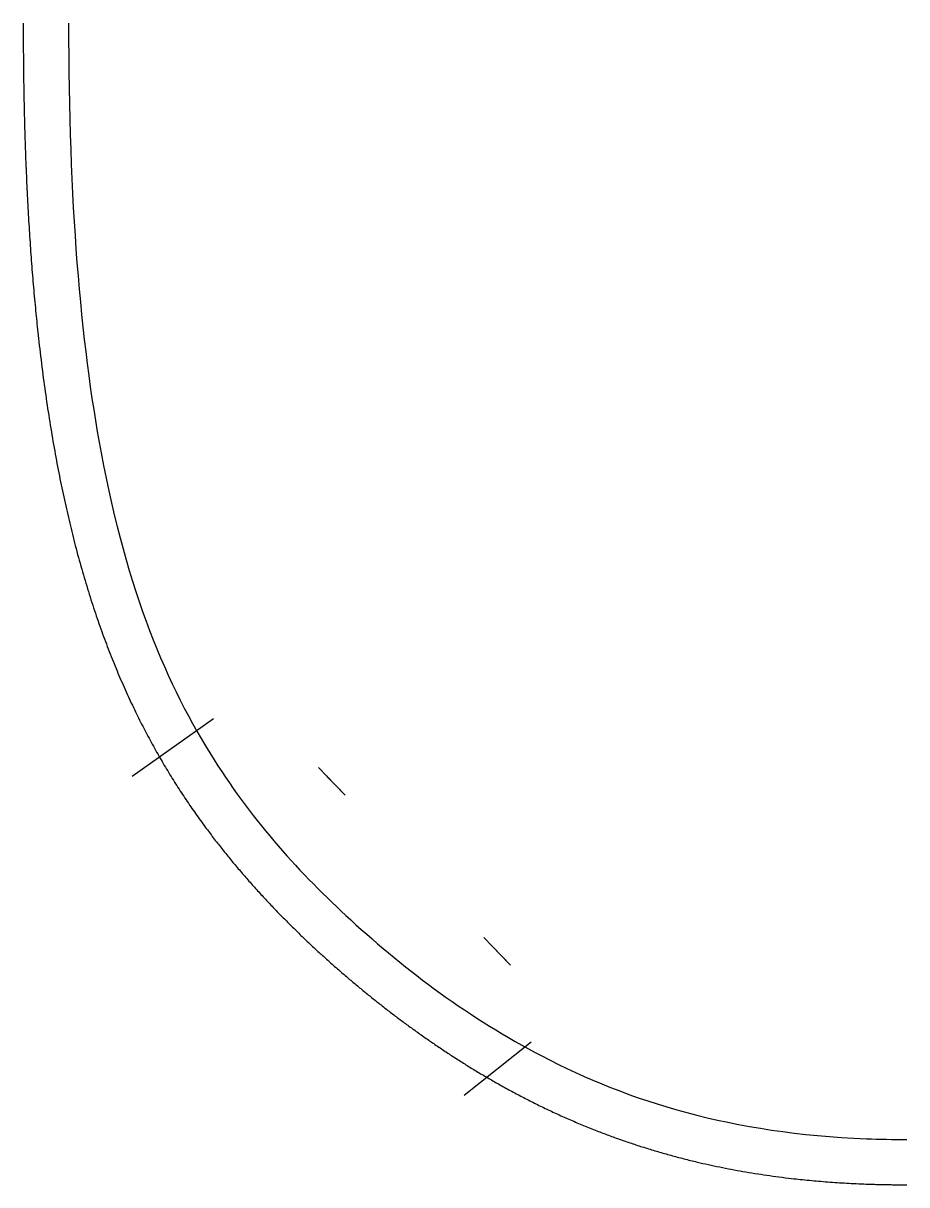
# Model space of a CAD drawing. Header units: millimetres. Extents: x -39 to 0, y -51.3 to 0.
import ezdxf

# ---------------------------------------------------------------- set-up
doc = ezdxf.new("R2010")
doc.units = ezdxf.units.MM
doc.layers.get('0').update_dxf_attribs({"linetype": 'CONTINUOUS'})

msp = doc.modelspace()

# ---------------------------------------------------------------- linework, layer by layer
for p, q in [((-30.608, -30.704), (-34.194, -33.24)), ((-16.585, -44.96), (-19.53, -47.321))]:
    msp.add_line(p, q)
for points in [[(-25.157, -33.689), (-24.789, -34.07), (-24.823, -34.034), (-24.858, -33.998), (-25.97, -32.847), (-25.601, -33.229), (-25.567, -33.265), (-25.191, -33.653)], [(-17.857, -41.189), (-17.489, -41.57), (-17.523, -41.534), (-17.558, -41.498), (-18.67, -40.347), (-18.301, -40.729), (-18.267, -40.765), (-17.891, -41.153)]]:
    msp.add_lwpolyline(points, close=True)
msp.add_open_spline([(-39, 0), (-39, -2.848), (-38.891, -8.216), (-38.398, -15.283), (-37.12, -22.853), (-34.667, -29.839), (-31.56, -35.083), (-27.958, -39.276), (-23.934, -42.938), (-19.406, -46.241), (-14.147, -49.009), (-9.132, -50.529), (-4.801, -51.126), (-1.645, -51.258), (0, -51.258)], degree=5)
msp.add_open_spline([(-37, 0), (-37, -7.819), (-36.485, -14.043), (-35.564, -18.953), (-34.412, -25.097), (-32.664, -29.218), (-30.571, -32.513), (-28.814, -35.279), (-26.799, -37.506), (-24.546, -39.568), (-22.058, -41.846), (-19.304, -43.906), (-16.11, -45.575), (-12.244, -47.595), (-7.688, -48.997), (-1.783, -49.225), (-1.201, -49.247), (-0.607, -49.258), (0, -49.258)], degree=3, knots=[0, 0, 0, 0, 0.166523, 0.166523, 0.166523, 0.374892, 0.374892, 0.374892, 0.54979, 0.54979, 0.54979, 0.74302, 0.74302, 0.74302, 0.976959, 0.976959, 0.976959, 1, 1, 1, 1])

doc.saveas('drawing.dxf')
